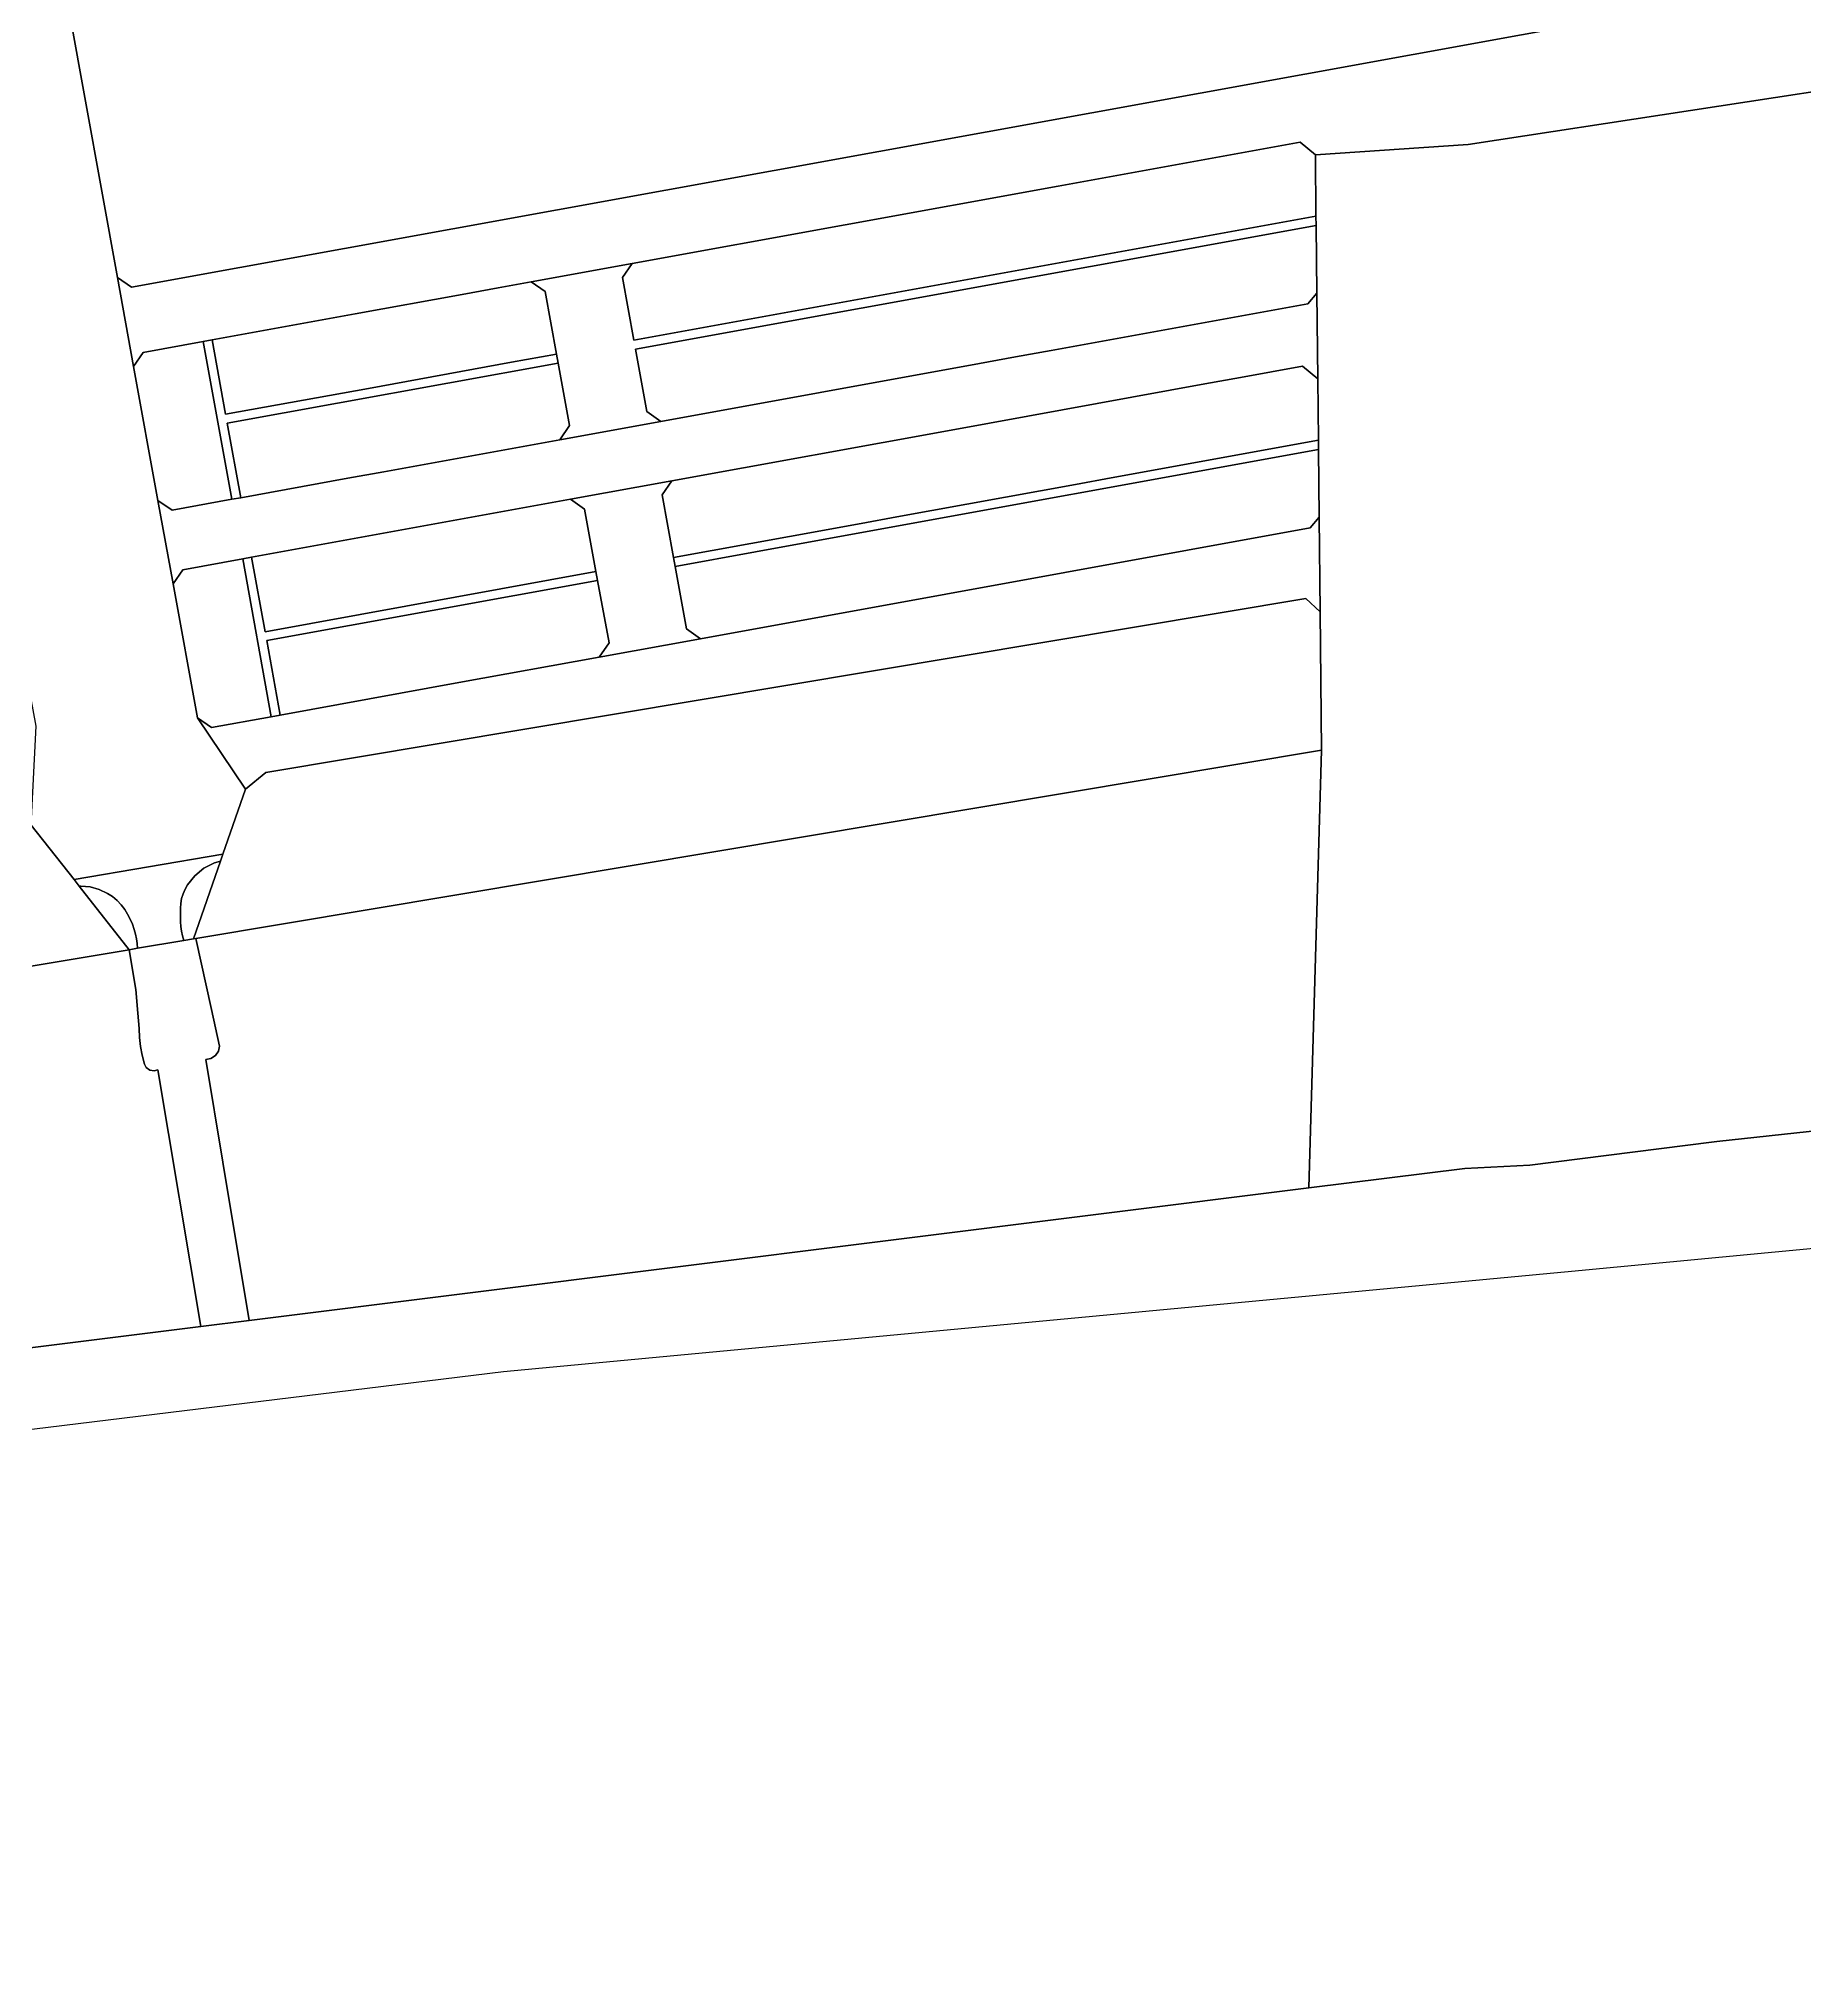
# Model space of a CAD drawing. Extents: x 536464 to 539642, y 1194643 to 1197409.
# Drawn here: x 537968 to 538551, y 1194726 to 1195367 of the extents above; entities that cross this region are included whole.
import ezdxf

# ---------------------------------------------------------------- set-up
doc = ezdxf.new("R2010")
doc.units = 0
for name, color, linetype in [('Level 30', 7, 'Continuous'), ('Level 32', 7, 'Continuous'), ('Level 33', 7, 'Continuous'), ('Level 35', 7, 'Continuous'), ('Level 54', 7, 'Continuous'), ('Level 59', 7, 'Continuous'), ('Level 60', 7, 'Continuous')]:
    doc.layers.add(name, color=color, linetype=linetype)

msp = doc.modelspace()

# ---------------------------------------------------------------- linework, layer by layer
at = {"layer": 'Level 30'}
for points in [[(538574.25, 1195538.32), (538599.93, 1195396.03), (538598.32, 1195393.69), (537998.4, 1195284.67), (537993.75, 1195287.89), (537978.04, 1195374.59), (537968.66, 1195426.19), (537971.89, 1195430.85), (538571.93, 1195539.92)], [(538389.47, 1195328.4), (538389.68, 1195308.1), (538164.37, 1195267.17), (538160.61, 1195287.82), (538163.83, 1195292.48), (538304.51, 1195318.04), (538384.43, 1195332.57)], [(538389.72, 1195305.07), (538164.91, 1195264.2), (538168.67, 1195243.56), (538173.31, 1195240.33), (538139.86, 1195234.27), (538143.1, 1195238.91), (538139.33, 1195259.56), (538138.8, 1195262.52), (538135.04, 1195283.18), (538130.4, 1195286.39), (538163.83, 1195292.48), (538160.61, 1195287.82), (538164.37, 1195267.17), (538389.68, 1195308.1)], [(538389.95, 1195282.71), (538387.04, 1195279.18), (538302.18, 1195263.76), (538290.38, 1195261.6), (538278.58, 1195259.47), (538173.31, 1195240.33), (538168.67, 1195243.56), (538164.91, 1195264.2), (538389.72, 1195305.07)], [(538135.04, 1195283.18), (538138.8, 1195262.52), (538123.94, 1195259.83), (538076.73, 1195251.23), (538029.51, 1195242.65), (538025.04, 1195267.23), (538072.26, 1195275.82), (538107.67, 1195282.24), (538119.48, 1195284.41), (538130.4, 1195286.39)], [(538390.25, 1195254.35), (538385.2, 1195258.52), (538364.79, 1195254.8), (538352.98, 1195252.67), (538270.34, 1195237.64), (538176.89, 1195220.66), (538143.45, 1195214.6), (538038.07, 1195195.46), (538035.14, 1195194.91), (538015.36, 1195191.3), (538012.14, 1195186.67), (538007.15, 1195214.21), (538011.79, 1195210.99), (538031.55, 1195214.58), (538034.51, 1195215.12), (538069.92, 1195221.55), (538081.72, 1195223.71), (538139.86, 1195234.27), (538173.31, 1195240.33), (538278.58, 1195259.47), (538290.38, 1195261.6), (538302.18, 1195263.76), (538387.04, 1195279.18), (538389.95, 1195282.71)], [(538029.51, 1195242.65), (538076.73, 1195251.23), (538123.94, 1195259.83), (538138.8, 1195262.52), (538139.33, 1195259.56), (538030.04, 1195239.7), (538034.51, 1195215.12), (538031.55, 1195214.58), (538022.07, 1195266.7), (538025.04, 1195267.23)], [(538031.55, 1195214.58), (538011.79, 1195210.99), (538007.15, 1195214.21), (537999.08, 1195258.45), (538002.3, 1195263.11), (538022.07, 1195266.7)], [(538143.1, 1195238.91), (538139.86, 1195234.27), (538081.72, 1195223.71), (538069.92, 1195221.55), (538034.51, 1195215.12), (538030.04, 1195239.7), (538139.33, 1195259.56)], [(538390.25, 1195254.35), (538390.46, 1195234.09), (538322.03, 1195221.64), (538310.23, 1195219.51), (538251.2, 1195208.78), (538239.4, 1195206.62), (538215.79, 1195202.34), (538177.42, 1195195.37), (538173.67, 1195216.01), (538176.89, 1195220.66), (538270.34, 1195237.64), (538352.98, 1195252.67), (538364.79, 1195254.8), (538385.2, 1195258.52)], [(538390.5, 1195231.04), (538228.15, 1195201.53), (538204.52, 1195197.23), (538177.95, 1195192.41), (538177.42, 1195195.37), (538215.79, 1195202.34), (538239.4, 1195206.62), (538251.2, 1195208.78), (538310.23, 1195219.51), (538322.03, 1195221.64), (538390.46, 1195234.09)], [(538390.73, 1195208.71), (538387.78, 1195205.12), (538186.36, 1195168.52), (538181.7, 1195171.75), (538177.95, 1195192.41), (538204.52, 1195197.23), (538228.15, 1195201.53), (538390.5, 1195231.04)], [(538173.67, 1195216.01), (538177.42, 1195195.37), (538177.95, 1195192.41), (538181.7, 1195171.75), (538186.36, 1195168.52), (538152.91, 1195162.47), (538156.14, 1195167.13), (538152.38, 1195187.76), (538151.84, 1195190.72), (538148.1, 1195211.37), (538143.45, 1195214.6), (538176.89, 1195220.66)], [(538148.1, 1195211.37), (538151.84, 1195190.72), (538042.55, 1195170.86), (538038.07, 1195195.46), (538143.45, 1195214.6)], [(538391.06, 1195177.37), (538386.29, 1195181.79), (538042.73, 1195124.34), (538036.07, 1195118.83), (538020.18, 1195142.41), (538024.84, 1195139.19), (538044.59, 1195142.78), (538047.55, 1195143.32), (538106.58, 1195154.06), (538152.91, 1195162.47), (538186.36, 1195168.52), (538387.78, 1195205.12), (538390.73, 1195208.71)], [(538044.59, 1195142.78), (538024.84, 1195139.19), (538020.18, 1195142.41), (538012.14, 1195186.67), (538015.36, 1195191.3), (538035.14, 1195194.91)], [(538042.55, 1195170.86), (538151.84, 1195190.72), (538152.38, 1195187.76), (538043.09, 1195167.91), (538047.55, 1195143.32), (538044.59, 1195142.78), (538035.14, 1195194.91), (538038.07, 1195195.46)], [(538156.14, 1195167.13), (538152.91, 1195162.47), (538106.58, 1195154.06), (538047.55, 1195143.32), (538043.09, 1195167.91), (538152.38, 1195187.76)], [(538391.06, 1195177.37), (538391.54, 1195131.75), (538019.65, 1195069.52), (538018.91, 1195069.39), (538027.82, 1195095.07), (538028.62, 1195097.36), (538036.07, 1195118.83), (538042.73, 1195124.34), (538386.29, 1195181.79)], [(538387.35, 1194987.15), (538037.24, 1194943.38), (538028.55, 1194995.65), (538022.93, 1195029.61), (538024.57, 1195029.88), (538026.1, 1195030.85), (538027.13, 1195032.33), (538027.46, 1195033.97), (538024.8, 1195046.05), (538019.65, 1195069.52), (538391.54, 1195131.75)], [(537965.3, 1195107), (537979.45, 1195088.99), (537981.15, 1195086.82), (537997.62, 1195065.83), (537799.6, 1195032.72), (537792.13, 1195077.39), (537796.24, 1195083.14), (537957.18, 1195110.05)], [(538027.82, 1195095.07), (538025.77, 1195094.49), (538022.33, 1195092.7), (538019.33, 1195090.25), (538016.92, 1195087.3), (538016.08, 1195085.87), (538015.44, 1195084.31), (538014.96, 1195082.7), (538014.71, 1195081.06), (538014.6, 1195079.56), (538014.55, 1195078.06), (538014.55, 1195076.56), (538014.62, 1195075.06), (538014.75, 1195073.49), (538014.97, 1195071.92), (538015.27, 1195070.38), (538015.66, 1195068.83), (538000.36, 1195066.28), (538000.26, 1195067.85), (538000.06, 1195069.44), (537999.74, 1195071), (537999.32, 1195072.52), (537998.71, 1195074.26), (537997.98, 1195075.93), (537997.13, 1195077.54), (537996.17, 1195079.09), (537995, 1195080.66), (537993.64, 1195082.09), (537992.13, 1195083.35), (537990.51, 1195084.43), (537987.72, 1195085.74), (537984.73, 1195086.56), (537981.63, 1195086.85), (537981.15, 1195086.82), (537979.45, 1195088.99), (538028.62, 1195097.36)], [(538018.91, 1195069.39), (538015.66, 1195068.83), (538015.27, 1195070.38), (538014.97, 1195071.92), (538014.75, 1195073.49), (538014.62, 1195075.06), (538014.55, 1195076.56), (538014.55, 1195078.06), (538014.6, 1195079.56), (538014.71, 1195081.06), (538014.96, 1195082.7), (538015.44, 1195084.31), (538016.08, 1195085.87), (538016.92, 1195087.3), (538019.33, 1195090.25), (538022.33, 1195092.7), (538025.77, 1195094.49), (538027.82, 1195095.07)], [(537984.73, 1195086.56), (537987.72, 1195085.74), (537990.51, 1195084.43), (537992.13, 1195083.35), (537993.64, 1195082.09), (537995, 1195080.66), (537996.17, 1195079.09), (537997.13, 1195077.54), (537997.98, 1195075.93), (537998.71, 1195074.26), (537999.32, 1195072.52), (537999.74, 1195071), (538000.06, 1195069.44), (538000.26, 1195067.85), (538000.36, 1195066.28), (537997.62, 1195065.83), (537981.15, 1195086.82), (537981.63, 1195086.85)], [(538024.8, 1195046.05), (538027.46, 1195033.97), (538027.13, 1195032.33), (538026.1, 1195030.85), (538024.57, 1195029.88), (538022.93, 1195029.61), (538028.55, 1194995.65), (538037.24, 1194943.38), (538021.28, 1194941.38), (538007.09, 1195026.15), (538005.85, 1195025.81), (538004.45, 1195026.08), (538003.3, 1195026.93), (538002.7, 1195028.07), (538001.96, 1195030.95), (538001.43, 1195033.86), (538001.09, 1195036.81), (538000.95, 1195039.77), (538000.49, 1195044.91), (537999.81, 1195052.64), (537997.62, 1195065.83), (538000.36, 1195066.28), (538015.66, 1195068.83), (538018.91, 1195069.39), (538019.65, 1195069.52)]]:
    msp.add_lwpolyline(points, close=True, dxfattribs=at)
for points in [[(538660.32, 1195365.43), (538439.93, 1195331.82), (538439.93, 1195331.77), (538389.47, 1195328.4), (538384.43, 1195332.57), (538304.51, 1195318.04), (538163.83, 1195292.48), (538130.4, 1195286.39), (538119.48, 1195284.41), (538107.67, 1195282.24), (538072.26, 1195275.82), (538025.04, 1195267.23), (538022.07, 1195266.7), (538002.3, 1195263.11), (537999.08, 1195258.45), (537993.75, 1195287.89), (537998.4, 1195284.67), (538598.32, 1195393.69)], [(537978.04, 1195374.59), (537993.75, 1195287.89), (537999.08, 1195258.45), (538007.15, 1195214.21), (538012.14, 1195186.67), (538020.18, 1195142.41), (538036.07, 1195118.83), (538028.62, 1195097.36), (537979.45, 1195088.99), (537965.3, 1195107), (537966.88, 1195139.67), (537961.25, 1195170.14), (537957.05, 1195192.72), (537948.31, 1195239.91), (537947.95, 1195241.87), (537945.4, 1195255.64), (537939.95, 1195285.09), (537937.52, 1195298.15), (537930.35, 1195336.81), (537919.91, 1195362.53), (537917, 1195378.19)], [(538655.35, 1195016.86), (538522.11, 1195002.44), (538520.35, 1195002.25), (538460.36, 1194994.71), (538438.82, 1194993.59), (538387.35, 1194987.15), (538391.54, 1195131.75), (538391.06, 1195177.37), (538390.73, 1195208.71), (538390.5, 1195231.04), (538390.46, 1195234.09), (538390.25, 1195254.35), (538389.95, 1195282.71), (538389.72, 1195305.07), (538389.68, 1195308.1), (538389.47, 1195328.4), (538439.93, 1195331.77), (538439.93, 1195331.82), (538660.32, 1195365.43)], [(537378.57, 1194954.31), (537381.13, 1194955.38), (537497.35, 1194976.91), (537516.19, 1194980.4), (537557.47, 1194988.06), (537577.12, 1194991.85), (537615.46, 1194998.95), (537637.08, 1195002.96), (537774.65, 1195028.46), (537799.6, 1195032.72), (537997.62, 1195065.83), (537999.81, 1195052.64), (538000.49, 1195044.91), (538000.95, 1195039.77), (538001.09, 1195036.81), (538001.43, 1195033.86), (538001.96, 1195030.95), (538002.7, 1195028.07), (538003.3, 1195026.93), (538004.45, 1195026.08), (538005.85, 1195025.81), (538007.09, 1195026.15), (538021.28, 1194941.38), (537350.13, 1194857.46)], [(538859.09, 1194996.14), (538471.78, 1194959.31), (538121.27, 1194926.37), (537629.4, 1194866.29), (537587.76, 1194857.73), (537214.98, 1194781.03), (536994.22, 1194744.21), (536935.53, 1194726.44), (536928.78, 1194739.17), (536906.86, 1194780.48), (536952.46, 1194779.78), (537105.44, 1194809.82), (537125.84, 1194822.45), (537350.13, 1194857.46), (538021.28, 1194941.38), (538037.24, 1194943.38), (538387.35, 1194987.15), (538438.82, 1194993.59), (538460.36, 1194994.71), (538520.35, 1195002.25), (538522.11, 1195002.44), (538655.35, 1195016.86)]]:
    msp.add_lwpolyline(points, dxfattribs=at)

# ---------------------------------------------------------------- texts
at = {"layer": 'Level 32'}
for s, p in [('DGT(493.16)', (538081.96, 1195250.13)), ('LUC(2140.55);DTL(207.46);DGT(16443.62)', (538530.23, 1195175.94))]:
    msp.add_text(s, height=0.00763, dxfattribs=at).set_placement(p)
at = {"layer": 'Level 33'}
for s, p in [('ODT', (538274.4, 1195299.87)), ('ODT', (538281.51, 1195272.7)), ('DYT', (538081.93, 1195264.88)), ('DGT', (538151.87, 1195263.11)), ('DYT', (538082, 1195250.16)), ('DYT', (538014.94, 1195238.47)), ('DYT', (538086.2, 1195237.21)), ('DGT', (538198.1, 1195234.68)), ('ODT', (538281.32, 1195226.95)), ('DGT', (538284.18, 1195213.25)), ('ODT', (538288.43, 1195199.78)), ('ODT', (538094.99, 1195193.09)), ('DGT', (538164.87, 1195191.56)), ('DGT', (538115.74, 1195182.13)), ('ODT', (538530.41, 1195175.96)), ('ODT', (538027.98, 1195166.67)), ('ODT', (538099.25, 1195165.42)), ('DGT', (538219.79, 1195164.19)), ('TMD', (538202.45, 1195125.58)), ('DGT', (538018.96, 1195082.02)), ('DGT', (537993.62, 1195076.57)), ('DGT', (538006.95, 1195081.4)), ('DGT', (538012.91, 1195041.16)), ('SON', (538221.49, 1195032.84))]:
    msp.add_text(s, height=0.00763, dxfattribs=at).set_placement(p)
at = {"layer": 'Level 35'}
for s, p in [('784', (538274.43, 1195299.87)), ('800', (538281.54, 1195272.7)), ('798', (538081.96, 1195264.88)), ('807', (538151.9, 1195263.11)), ('824', (538082.03, 1195250.16)), ('826', (538014.97, 1195238.47)), ('823', (538086.23, 1195237.21)), ('850', (538198.13, 1195234.68)), ('840', (538281.35, 1195226.95)), ('845', (538284.21, 1195213.25)), ('865', (538288.46, 1195199.78)), ('863', (538095.02, 1195193.09)), ('872', (538164.9, 1195191.56)), ('885', (538115.77, 1195182.13)), ('987', (538530.44, 1195175.96)), ('889', (538028.01, 1195166.67)), ('883', (538099.28, 1195165.42)), ('909', (538219.82, 1195164.19)), ('944', (538202.48, 1195125.58)), ('943', (538018.99, 1195082.02)), ('948', (537993.65, 1195076.57)), ('946', (538006.98, 1195081.4)), ('997', (538012.94, 1195041.16)), ('996', (538221.52, 1195032.84))]:
    msp.add_text(s, height=0.00763, dxfattribs=at).set_placement(p)
at = {"layer": 'Level 54'}
for s, p in [('5758.36', (538274.43, 1195299.86)), ('5643.44', (538281.54, 1195272.68)), ('2767.19', (538081.96, 1195264.87)), ('2096.92', (538151.9, 1195263.1)), ('493.16', (538082.03, 1195250.15)), ('1260.01', (538014.97, 1195238.46)), ('2766.60', (538086.23, 1195237.2)), ('7765.68', (538198.13, 1195234.66)), ('5441.09', (538281.35, 1195226.93)), ('649.74', (538284.21, 1195213.24)), ('5336.57', (538288.46, 1195199.77)), ('2769.34', (538095.02, 1195193.08)), ('1409.03', (538164.9, 1195191.54)), ('492.51', (538115.77, 1195182.11)), ('102799.59', (538530.44, 1195175.95)), ('1260.43', (538028.01, 1195166.66)), ('2767.16', (538099.28, 1195165.41)), ('7483.37', (538219.82, 1195164.18)), ('18468.32', (538202.48, 1195125.57)), ('168.38', (538018.99, 1195082.01)), ('145.40', (537993.65, 1195076.56)), ('612.15', (538006.98, 1195081.39)), ('2357.69', (538012.94, 1195041.15)), ('49264.45', (538221.52, 1195032.83))]:
    msp.add_text(s, height=0.00763, dxfattribs=at).set_placement(p)
at = {"layer": 'Level 59'}
for s, p in [('UBQ', (538082.03, 1195250.13)), ('GDC;UBQ;UBQ', (538530.44, 1195175.94))]:
    msp.add_text(s, height=0.00763, dxfattribs=at).set_placement(p)
at = {"layer": 'Level 60'}
for s, p in [('GDC', (538274.4, 1195299.86)), ('GDC', (538281.51, 1195272.68)), ('TSN', (538081.93, 1195264.87)), ('UBQ', (538151.87, 1195263.1)), ('TSN', (538082, 1195250.15)), ('TSN', (538014.94, 1195238.46)), ('TSN', (538086.21, 1195237.2)), ('UBQ', (538198.1, 1195234.66)), ('GDC', (538281.32, 1195226.93)), ('UBQ', (538284.18, 1195213.24)), ('GDC', (538288.43, 1195199.77)), ('GDC', (538094.99, 1195193.08)), ('UBQ', (538164.87, 1195191.54)), ('UBQ', (538115.74, 1195182.11)), ('GDC', (538530.41, 1195175.95)), ('GDC', (538027.98, 1195166.66)), ('GDC', (538099.25, 1195165.41)), ('UBQ', (538219.79, 1195164.18)), ('TKT', (538202.45, 1195125.57)), ('UBQ', (538018.96, 1195082.01)), ('UBQ', (537993.61, 1195076.56)), ('UBQ', (538006.95, 1195081.39)), ('UBQ', (538012.91, 1195041.15)), ('UBQ', (538221.49, 1195032.83))]:
    msp.add_text(s, height=0.00763, dxfattribs=at).set_placement(p)

doc.saveas('drawing.dxf')
